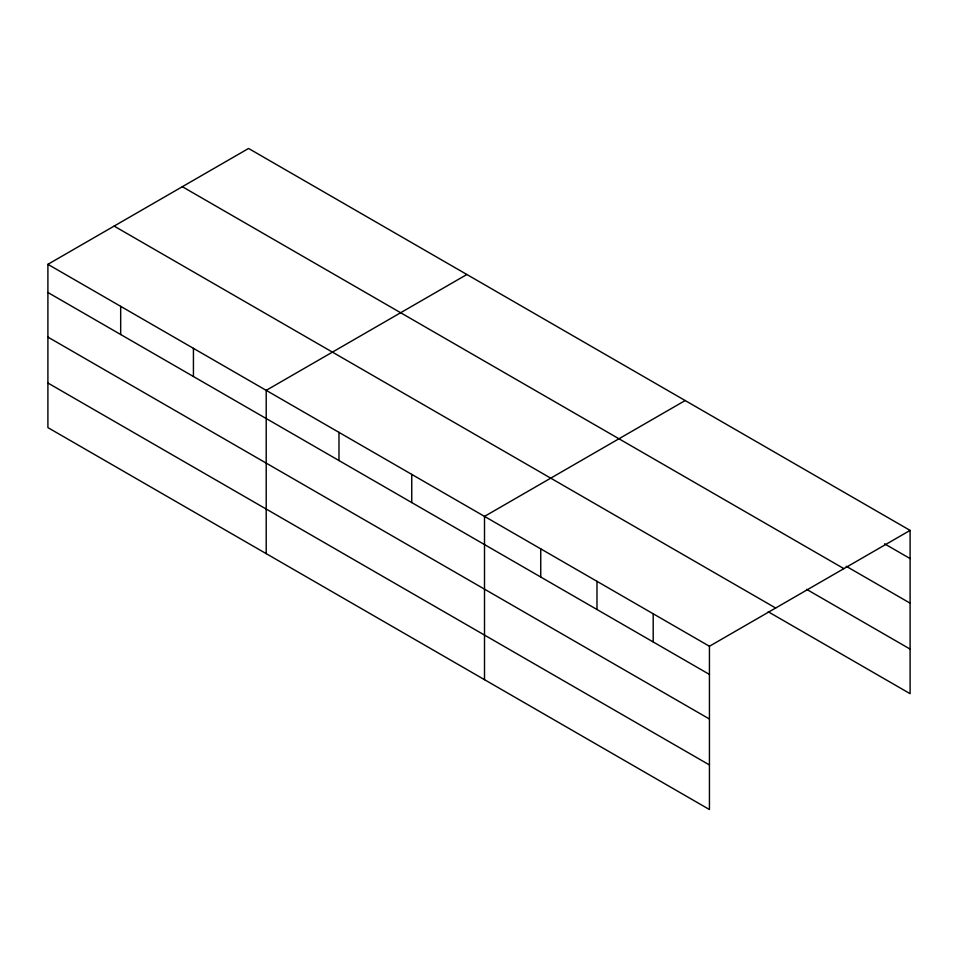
<?xml version="1.0" encoding="UTF-8"?>
<svg xmlns="http://www.w3.org/2000/svg" width="958" height="958" viewBox="0 0 958 958"><rect width="100%" height="100%" fill="white"/><g stroke="black" fill="none" stroke-linecap="round" stroke-linejoin="round"><path stroke-width="1.44" d="M910.1 530.397L709.435 646.255L709.435 809.534L47.9 427.603L47.9 264.324L248.565 148.466L910.1 530.397L910.1 693.676L768.244 611.779M466.869 274.503L266.204 390.361L266.204 553.64M685.174 400.54L484.509 516.398L484.509 679.677M884.545 543.821L910.1 558.574M846.201 566.262L910.1 603.157M182.343 186.702L843.878 568.633M806.588 589.326L910.1 649.093M114.122 226.088L775.657 608.019M47.9 264.324L709.435 646.255M47.9 292.489L709.435 674.432M47.9 337.084L709.435 719.015M47.9 383.008L709.435 764.951M653.2 613.791L653.2 641.968M596.978 581.326L596.978 609.504M540.743 548.862L540.743 577.039M411.748 474.39L411.748 502.555M338.976 432.369L338.976 460.547M193.432 348.353L193.432 376.518M120.672 306.332L120.672 334.51"/></g></svg>
